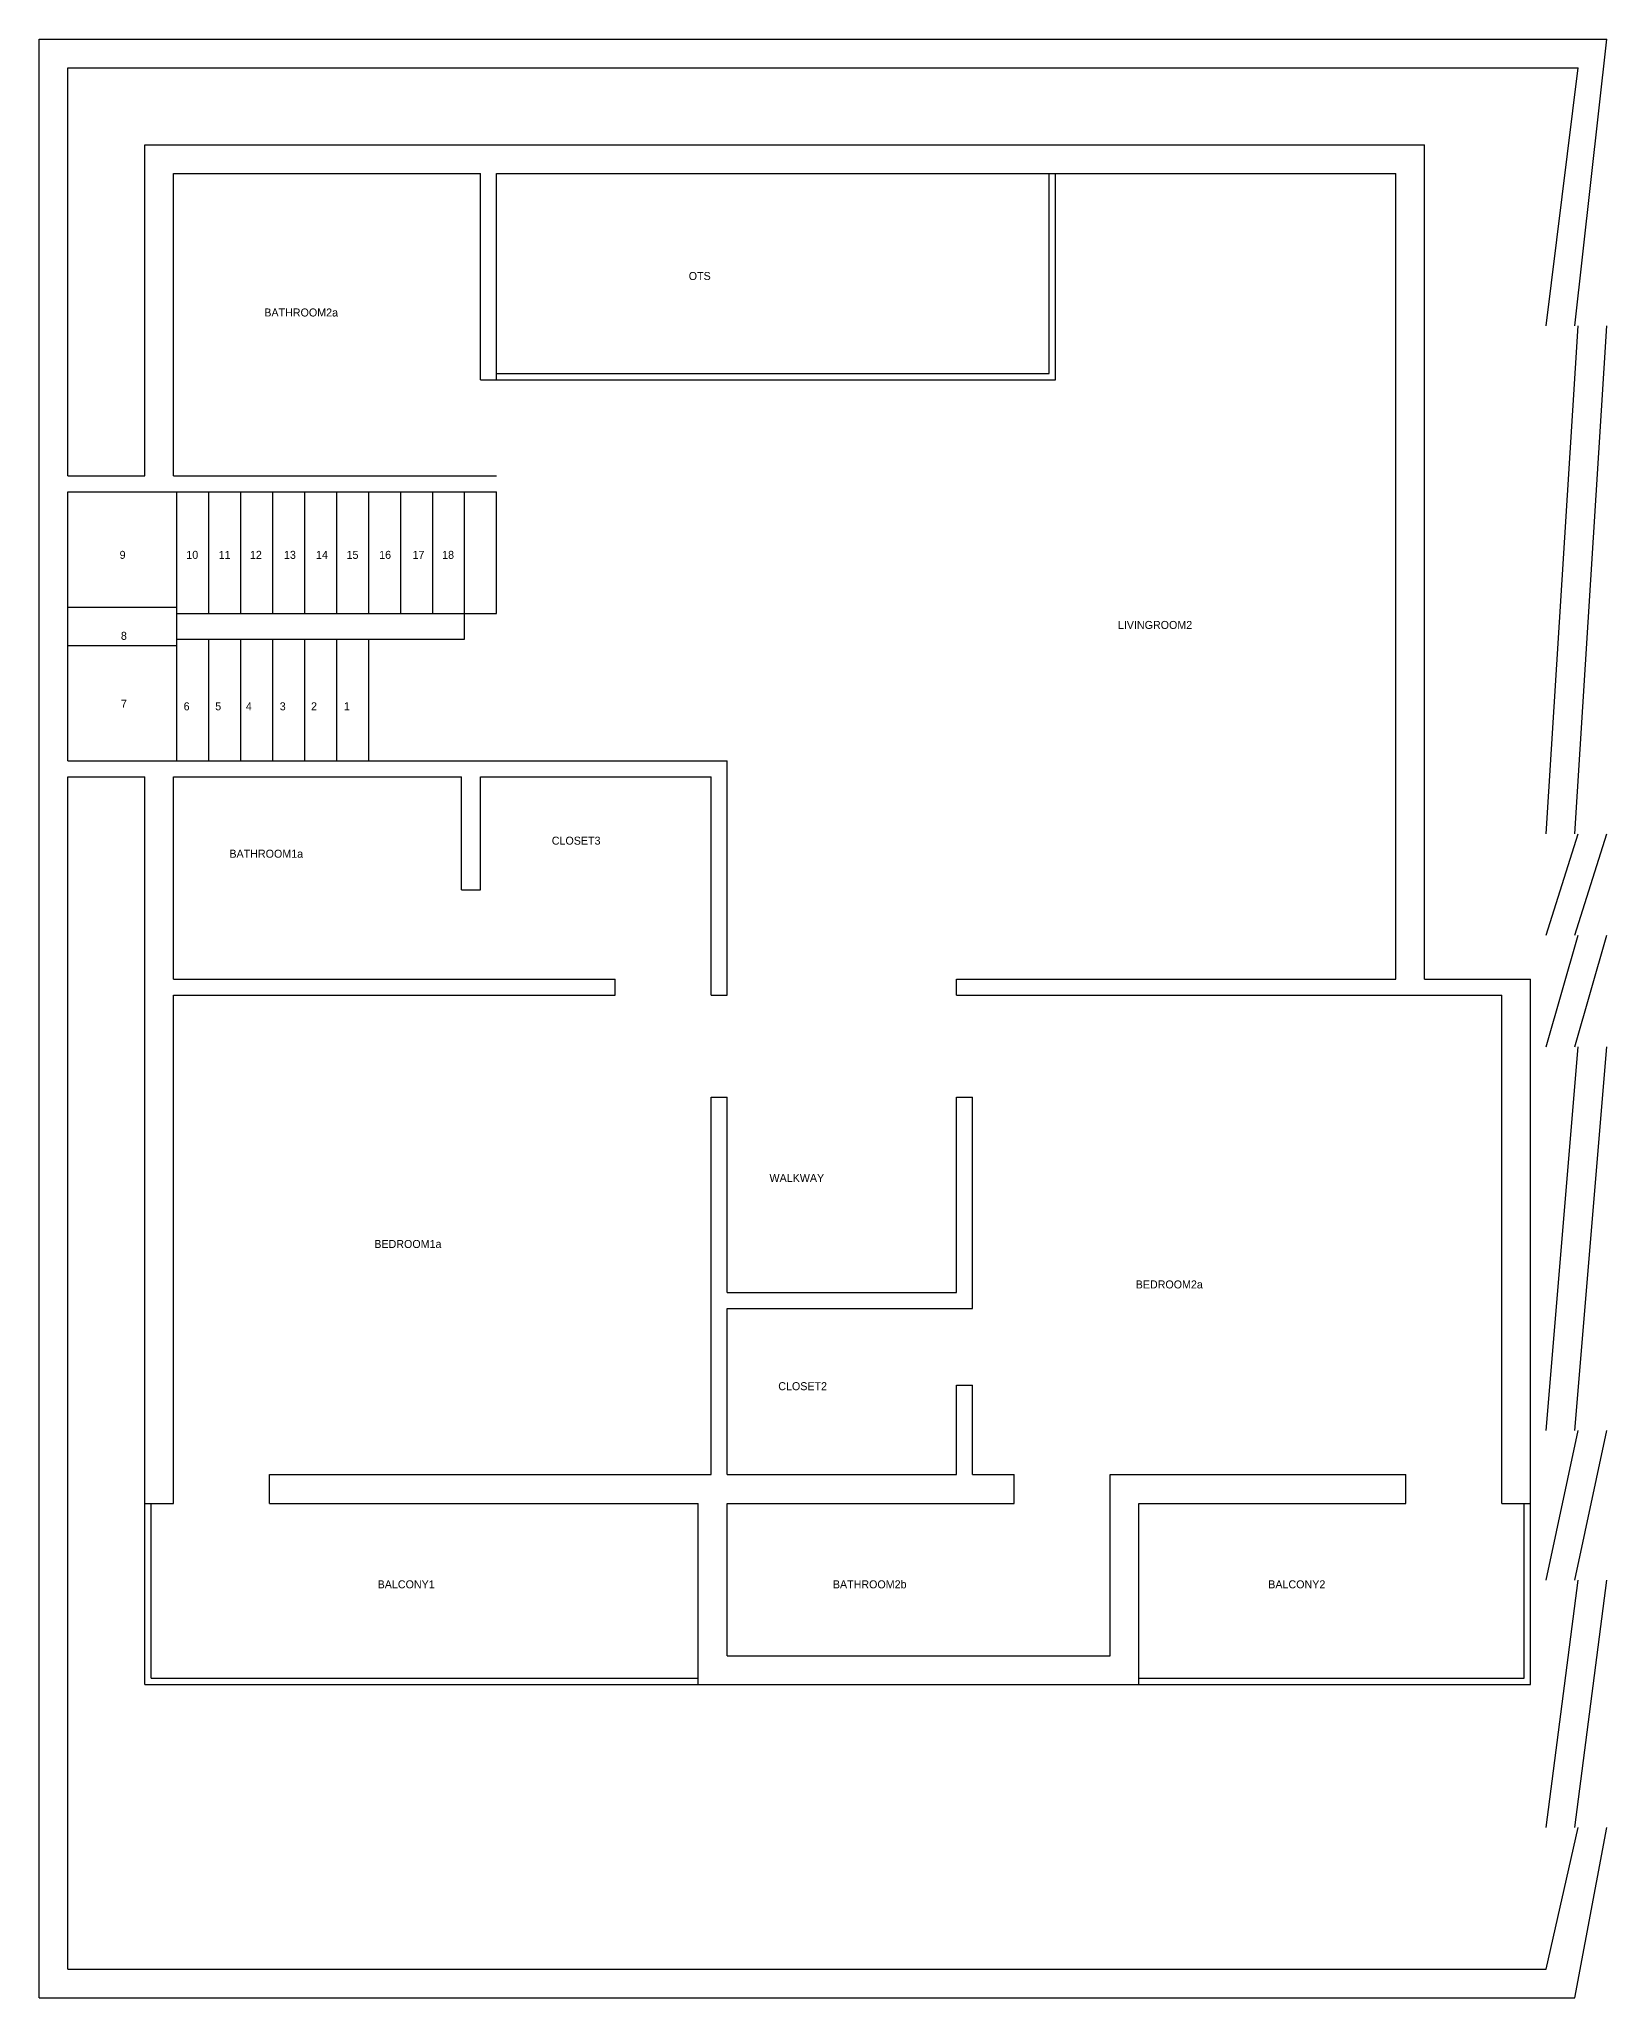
# Model space of a CAD drawing. Header units: metres. Extents: x 0 to 1097, y 0 to 612.
# Drawn here: x 607 to 1097, y 0 to 612 of the extents above; entities that cross this region are included whole.
import ezdxf

# ---------------------------------------------------------------- set-up
doc = ezdxf.new("R2010")
doc.units = ezdxf.units.M
for name, color, linetype in [('Balcony1', 7, 'Continuous'), ('Balcony2', 7, 'Continuous'), ('BathRoom1a', 7, 'Continuous'), ('BathRoom2a', 7, 'Continuous'), ('BathRoom2b', 7, 'Continuous'), ('BedRoom1a', 7, 'Continuous'), ('BedRoom2a', 7, 'Continuous'), ('Boundary', 7, 'Continuous'), ('Closet2', 7, 'Continuous'), ('Closet3', 7, 'Continuous'), ('LivingRoom2', 7, 'Continuous'), ('OTS', 7, 'Continuous'), ('Staircase', 7, 'Continuous'), ('Walkway', 7, 'Continuous')]:
    doc.layers.add(name, color=color, linetype=linetype)

msp = doc.modelspace()

# ---------------------------------------------------------------- linework, layer by layer
at = {"layer": 'Balcony1'}
for p, q in [((679.33, 154.5), (679.33, 163.5)), ((640.33, 97.9), (640.33, 154.5)), ((640.33, 154.5), (649.33, 154.5)), ((642.33, 99.9), (642.33, 154.5)), ((679.33, 154.5), (813.33, 154.5)), ((813.33, 97.9), (813.33, 154.5)), ((642.33, 99.9), (813.33, 99.9)), ((640.33, 97.9), (813.33, 97.9))]:
    msp.add_line(p, q, dxfattribs=at)
at = {"layer": 'Balcony2'}
for p, q in [((1034.46, 154.5), (1034.46, 163.5)), ((951.05, 97.9), (951.05, 154.5)), ((951.05, 154.5), (1034.46, 154.5)), ((1064.46, 154.5), (1073.46, 154.5)), ((1071.46, 99.9), (1071.46, 154.5)), ((1073.46, 97.9), (1073.46, 154.5)), ((951.05, 99.9), (1071.46, 99.9)), ((951.05, 97.9), (1073.46, 97.9))]:
    msp.add_line(p, q, dxfattribs=at)
at = {"layer": 'BathRoom1a'}
for p, q in [((649.33, 318.3), (649.33, 381.55)), ((649.33, 381.55), (739.33, 381.55)), ((739.33, 346.23), (739.33, 381.55)), ((739.33, 346.23), (745.33, 346.23)), ((649.33, 318.3), (745.33, 318.3))]:
    msp.add_line(p, q, dxfattribs=at)
at = {"layer": 'BathRoom2a'}
for p, q in [((649.33, 475.55), (649.33, 570)), ((649.33, 570), (745.33, 570)), ((745.33, 505.55), (745.33, 570)), ((745.33, 505.55), (750.33, 505.55)), ((649.33, 475.55), (750.33, 475.55))]:
    msp.add_line(p, q, dxfattribs=at)
at = {"layer": 'BathRoom2b'}
for p, q in [((912.05, 154.5), (912.05, 163.5)), ((942.05, 106.9), (942.05, 163.5)), ((822.33, 106.9), (822.33, 154.5)), ((822.33, 154.5), (912.05, 154.5)), ((822.33, 106.9), (942.05, 106.9))]:
    msp.add_line(p, q, dxfattribs=at)
at = {"layer": 'BedRoom1a'}
for p, q in [((787.33, 313.3), (787.33, 318.3)), ((649.33, 154.5), (649.33, 313.3)), ((649.33, 313.3), (787.33, 313.3)), ((817.33, 313.3), (822.33, 313.3)), ((817.33, 163.5), (817.33, 281.43)), ((817.33, 281.43), (822.33, 281.43)), ((679.33, 163.5), (817.33, 163.5))]:
    msp.add_line(p, q, dxfattribs=at)
at = {"layer": 'BedRoom2a'}
for p, q in [((894.05, 313.3), (1064.46, 313.3)), ((1064.46, 154.5), (1064.46, 313.3)), ((899.05, 215.43), (899.05, 281.43)), ((899.05, 163.5), (899.05, 191.43)), ((899.05, 163.5), (912.05, 163.5)), ((942.05, 163.5), (1034.46, 163.5))]:
    msp.add_line(p, q, dxfattribs=at)
at = {"layer": 'Boundary'}
for p, q in [((607.33, 0), (607.33, 612)), ((607.33, 612), (1097.33, 612)), ((1087.33, 522.43), (1097.33, 612)), ((616.33, 475.55), (616.33, 603)), ((616.33, 603), (1088.33, 603)), ((1078.33, 522.43), (1088.33, 603)), ((640.33, 475.55), (640.33, 579)), ((640.33, 579), (1040.33, 579)), ((1040.33, 318.3), (1040.33, 579)), ((1078.33, 363.72), (1088.33, 522.43)), ((1087.33, 363.72), (1097.33, 522.43)), ((616.33, 475.55), (640.33, 475.55)), ((616.33, 9), (616.33, 381.55)), ((616.33, 381.55), (640.33, 381.55)), ((640.33, 154.5), (640.33, 381.55)), ((1078.33, 332.02), (1088.33, 363.72)), ((1087.33, 332.02), (1097.33, 363.72)), ((1078.33, 297.12), (1088.33, 332.02)), ((1087.33, 297.12), (1097.33, 332.02)), ((1040.33, 318.3), (1073.46, 318.3)), ((1073.46, 154.5), (1073.46, 318.3)), ((1078.33, 177.22), (1088.33, 297.12)), ((1087.33, 177.22), (1097.33, 297.12)), ((1078.33, 130.45), (1088.33, 177.22)), ((1087.33, 130.45), (1097.33, 177.22)), ((1078.33, 53.2), (1088.33, 130.45)), ((1087.33, 53.2), (1097.33, 130.45)), ((813.33, 97.9), (951.05, 97.9)), ((1078.33, 9), (1088.33, 53.2)), ((1087.33, 0), (1097.33, 53.2)), ((616.33, 9), (1078.33, 9)), ((607.33, 0), (1087.33, 0))]:
    msp.add_line(p, q, dxfattribs=at)
at = {"layer": 'Closet2'}
for p, q in [((822.33, 163.5), (822.33, 215.43)), ((822.33, 215.43), (899.05, 215.43)), ((894.05, 163.5), (894.05, 191.43)), ((894.05, 191.43), (899.05, 191.43)), ((822.33, 163.5), (894.05, 163.5))]:
    msp.add_line(p, q, dxfattribs=at)
at = {"layer": 'Closet3'}
for p, q in [((745.33, 346.23), (745.33, 381.55)), ((745.33, 381.55), (817.33, 381.55)), ((817.33, 313.3), (817.33, 381.55)), ((745.33, 318.3), (787.33, 318.3))]:
    msp.add_line(p, q, dxfattribs=at)
at = {"layer": 'LivingRoom2'}
for p, q in [((923.05, 570), (1031.33, 570)), ((1031.33, 318.3), (1031.33, 570)), ((894.05, 318.3), (1031.33, 318.3))]:
    msp.add_line(p, q, dxfattribs=at)
at = {"layer": 'OTS'}
for p, q in [((750.33, 505.55), (750.33, 570)), ((750.33, 570), (923.05, 570)), ((923.05, 507.55), (923.05, 570)), ((925.05, 505.55), (925.05, 570)), ((750.33, 507.55), (923.05, 507.55)), ((750.33, 505.55), (925.05, 505.55))]:
    msp.add_line(p, q, dxfattribs=at)
at = {"layer": 'Staircase'}
for p, q in [((616.33, 386.55), (616.33, 470.55)), ((616.33, 470.55), (750.33, 470.55)), ((650.33, 386.55), (650.33, 470.55)), ((660.33, 432.55), (660.33, 470.55)), ((660.33, 432.55), (660.33, 470.55)), ((670.33, 432.55), (670.33, 470.55)), ((670.33, 432.55), (670.33, 470.55)), ((680.33, 432.55), (680.33, 470.55)), ((680.33, 432.55), (680.33, 470.55)), ((690.33, 432.55), (690.33, 470.55)), ((690.33, 432.55), (690.33, 470.55)), ((700.33, 432.55), (700.33, 470.55)), ((700.33, 432.55), (700.33, 470.55)), ((710.33, 432.55), (710.33, 470.55)), ((710.33, 432.55), (710.33, 470.55)), ((720.33, 432.55), (720.33, 470.55)), ((720.33, 432.55), (720.33, 470.55)), ((730.33, 432.55), (730.33, 470.55)), ((730.33, 432.55), (730.33, 470.55)), ((740.33, 424.55), (740.33, 470.55)), ((740.33, 432.55), (740.33, 470.55)), ((750.33, 432.55), (750.33, 470.55)), ((616.33, 434.55), (650.33, 434.55)), ((650.33, 432.55), (750.33, 432.55)), ((616.33, 422.55), (650.33, 422.55)), ((650.33, 424.55), (740.33, 424.55)), ((660.33, 386.55), (660.33, 424.55)), ((670.33, 386.55), (670.33, 424.55)), ((680.33, 386.55), (680.33, 424.55)), ((690.33, 386.55), (690.33, 424.55)), ((700.33, 386.55), (700.33, 424.55)), ((710.33, 386.55), (710.33, 424.55)), ((616.33, 386.55), (822.33, 386.55))]:
    msp.add_line(p, q, dxfattribs=at)
at = {"layer": 'Walkway'}
for p, q in [((822.33, 313.3), (822.33, 386.55)), ((894.05, 313.3), (894.05, 318.3)), ((822.33, 220.43), (822.33, 281.43)), ((894.05, 281.43), (899.05, 281.43)), ((894.05, 220.43), (894.05, 281.43)), ((822.33, 220.43), (894.05, 220.43))]:
    msp.add_line(p, q, dxfattribs=at)

# ---------------------------------------------------------------- texts
at = {"layer": 'Balcony1', "insert": (713.13, 130.45), "char_height": 2.5, "attachment_point": 1}
msp.add_mtext('BALCONY1', dxfattribs=at)
at = {"layer": 'Balcony2', "insert": (991.5, 130.45), "char_height": 2.5, "attachment_point": 1}
msp.add_mtext('BALCONY2', dxfattribs=at)
at = {"layer": 'BathRoom1a', "insert": (666.8, 358.74), "char_height": 2.5, "attachment_point": 1}
msp.add_mtext('BATHROOM1a', dxfattribs=at)
at = {"layer": 'BathRoom2a', "insert": (677.71, 527.85), "char_height": 2.5, "attachment_point": 1}
msp.add_mtext('BATHROOM2a', dxfattribs=at)
at = {"layer": 'BathRoom2b', "insert": (855.41, 130.45), "char_height": 2.5, "attachment_point": 1}
msp.add_mtext('BATHROOM2b', dxfattribs=at)
at = {"layer": 'BedRoom1a', "insert": (712.09, 236.8), "char_height": 2.5, "attachment_point": 1}
msp.add_mtext('BEDROOM1a', dxfattribs=at)
at = {"layer": 'BedRoom2a', "insert": (950.07, 224.16), "char_height": 2.5, "attachment_point": 1}
msp.add_mtext('BEDROOM2a', dxfattribs=at)
at = {"layer": 'Closet2', "insert": (838.35, 192.36), "char_height": 2.5, "attachment_point": 1}
msp.add_mtext('CLOSET2', dxfattribs=at)
at = {"layer": 'Closet3', "insert": (767.56, 362.82), "char_height": 2.5, "attachment_point": 1}
msp.add_mtext('CLOSET3', dxfattribs=at)
at = {"layer": 'LivingRoom2', "insert": (944.51, 430.22), "char_height": 2.5, "attachment_point": 1}
msp.add_mtext('LIVINGROOM2', dxfattribs=at)
at = {"layer": 'OTS', "insert": (810.37, 539.25), "char_height": 2.5, "attachment_point": 1}
msp.add_mtext('OTS', dxfattribs=at)
at = {"layer": 'Staircase', "char_height": 2.5, "attachment_point": 1}
for s, insert in [('9', (632.48, 452.12)), ('10', (653.33, 452.12)), ('11', (663.46, 452.12)), ('12', (673.22, 452.12)), ('13', (683.86, 452.12)), ('14', (693.86, 452.12)), ('15', (703.41, 452.12)), ('16', (713.61, 452.12)), ('17', (724.04, 452.12)), ('18', (733.29, 452.12)), ('8', (632.89, 426.82)), ('7', (632.89, 405.6)), ('6', (652.49, 404.79)), ('5', (662.36, 404.8)), ('4', (671.94, 404.8)), ('3', (682.53, 404.8)), ('2', (692.32, 404.8)), ('1', (702.58, 404.8))]:
    msp.add_mtext(s, dxfattribs=dict(at, insert=insert))
at = {"layer": 'Walkway', "insert": (835.61, 257.42), "char_height": 2.5, "attachment_point": 1}
msp.add_mtext('WALKWAY', dxfattribs=at)

doc.saveas('drawing.dxf')
